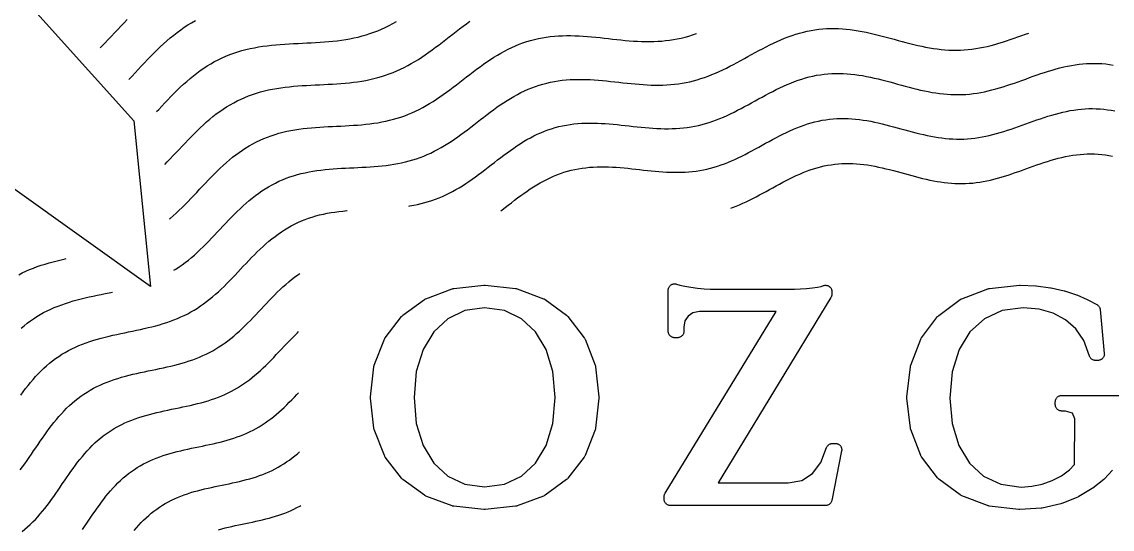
# Model space of a CAD drawing. Header units: millimetres. Extents: x -17.8 to 17.8, y -17.8 to 17.8.
# Drawn here: x -7.17 to 0.59, y 9.11 to 12.73 of the extents above; entities that cross this region are included whole.
import ezdxf

# ---------------------------------------------------------------- set-up
doc = ezdxf.new("R2010")
doc.units = ezdxf.units.MM
for name, color, linetype in [('ALTIN', 2, 'Continuous'), ('DOKU', 8, 'Continuous'), ('KESIM', 1, 'Continuous')]:
    doc.layers.add(name, color=color, linetype=linetype)

msp = doc.modelspace()

# ---------------------------------------------------------------- linework, layer by layer
at = {"layer": 'ALTIN'}
for points in [[(-7.95, 13.7698), (-6.3762, 12.0229), (-6.259, 10.8409), (-7.224, 11.5334)], [(-3.2955, 10.6367), (-3.2921, 10.634), (-3.289, 10.631), (-3.2863, 10.6277), (-3.1709, 10.477), (-3.1685, 10.4735), (-3.1664, 10.4699), (-3.1647, 10.466), (-3.0924, 10.2816), (-3.0911, 10.2779), (-3.0902, 10.2741), (-3.0896, 10.2703), (-3.0654, 10.0569), (-3.0652, 10.0518), (-3.0654, 10.0468), (-3.0896, 9.8334), (-3.0902, 9.8295), (-3.0911, 9.8257), (-3.0924, 9.822), (-3.1647, 9.6376), (-3.1664, 9.6338), (-3.1685, 9.6301), (-3.1709, 9.6267), (-3.2863, 9.4759), (-3.289, 9.4727), (-3.2921, 9.4697), (-3.2955, 9.467), (-3.4494, 9.3546), (-3.4528, 9.3523), (-3.4564, 9.3503), (-3.4602, 9.3487), (-3.6478, 9.2788), (-3.6514, 9.2777), (-3.655, 9.2768), (-3.6587, 9.2763), (-3.876, 9.253), (-3.8808, 9.2527), (-3.8857, 9.253), (-4.0999, 9.2763), (-4.1036, 9.2768), (-4.1072, 9.2777), (-4.1108, 9.2789), (-4.2976, 9.3488), (-4.3014, 9.3504), (-4.305, 9.3523), (-4.3084, 9.3546), (-4.4621, 9.467), (-4.4654, 9.4697), (-4.4685, 9.4727), (-4.4713, 9.4759), (-4.5868, 9.6267), (-4.5892, 9.6301), (-4.5913, 9.6338), (-4.593, 9.6377), (-4.6651, 9.8221), (-4.6664, 9.8258), (-4.6673, 9.8296), (-4.6679, 9.8334), (-4.6919, 10.0468), (-4.6922, 10.0518), (-4.6919, 10.0569), (-4.6679, 10.2702), (-4.6673, 10.2741), (-4.6664, 10.2779), (-4.6651, 10.2816), (-4.593, 10.466), (-4.5913, 10.4698), (-4.5892, 10.4735), (-4.5868, 10.477), (-4.4713, 10.6277), (-4.4685, 10.631), (-4.4654, 10.634), (-4.4621, 10.6367), (-4.3084, 10.7491), (-4.305, 10.7513), (-4.3014, 10.7533), (-4.2976, 10.7549), (-4.1108, 10.8248), (-4.1072, 10.826), (-4.1036, 10.8268), (-4.0999, 10.8274), (-3.8857, 10.8507), (-3.8808, 10.851), (-3.876, 10.8507), (-3.6587, 10.8274), (-3.655, 10.8268), (-3.6514, 10.826), (-3.6478, 10.8248), (-3.4602, 10.7549), (-3.4564, 10.7533), (-3.4528, 10.7513), (-3.4494, 10.7491)], [(-2.591, 9.2983), (-2.5936, 9.3018), (-2.5959, 9.3056), (-2.5977, 9.3096), (-2.5992, 9.3138), (-2.6003, 9.318), (-2.6009, 9.3224), (-2.6012, 9.3268), (-2.6012, 9.3456), (-2.601, 9.3497), (-2.6004, 9.3538), (-2.5995, 9.3578), (-2.5982, 9.3617), (-2.5965, 9.3655), (-2.5946, 9.3691), (-1.8036, 10.6635), (-2.3506, 10.6635), (-2.3979, 10.6539), (-2.4313, 10.6315), (-2.453, 10.5985), (-2.4613, 10.5512), (-2.4613, 10.5221), (-2.4615, 10.5177), (-2.4622, 10.5133), (-2.4633, 10.509), (-2.4647, 10.5049), (-2.4666, 10.5009), (-2.4689, 10.4971), (-2.4715, 10.4936), (-2.4745, 10.4903), (-2.4778, 10.4873), (-2.4813, 10.4847), (-2.4851, 10.4824), (-2.4891, 10.4805), (-2.4933, 10.479), (-2.4975, 10.478), (-2.5019, 10.4773), (-2.5063, 10.4771), (-2.527, 10.4771), (-2.5314, 10.4773), (-2.5358, 10.478), (-2.5401, 10.479), (-2.5443, 10.4805), (-2.5482, 10.4824), (-2.552, 10.4847), (-2.5556, 10.4873), (-2.5589, 10.4903), (-2.5618, 10.4936), (-2.5645, 10.4971), (-2.5667, 10.5009), (-2.5686, 10.5049), (-2.5701, 10.509), (-2.5712, 10.5133), (-2.5718, 10.5177), (-2.572, 10.5221), (-2.572, 10.8163), (-2.5718, 10.8208), (-2.5712, 10.8252), (-2.5701, 10.8295), (-2.5685, 10.8337), (-2.5666, 10.8377), (-2.5643, 10.8415), (-2.5616, 10.8451), (-2.5586, 10.8484), (-2.5553, 10.8513), (-2.5517, 10.8539), (-2.5479, 10.8562), (-2.5438, 10.8581), (-2.5396, 10.8595), (-2.5353, 10.8606), (-2.5308, 10.8611), (-2.5264, 10.8613), (-2.5219, 10.861), (-2.5175, 10.8603), (-2.5132, 10.8591), (-2.489, 10.8513), (-2.4551, 10.8436), (-2.4123, 10.8363), (-2.3646, 10.8296), (-2.3172, 10.8252), (-2.2738, 10.8238), (-1.6722, 10.8238), (-1.631, 10.8248), (-1.5875, 10.8278), (-1.5452, 10.8323), (-1.5085, 10.8377), (-1.4825, 10.843), (-1.467, 10.8484), (-1.4627, 10.8497), (-1.4582, 10.8505), (-1.4537, 10.8509), (-1.4492, 10.8509), (-1.4447, 10.8503), (-1.4403, 10.8494), (-1.436, 10.848), (-1.4319, 10.8461), (-1.428, 10.8439), (-1.4243, 10.8413), (-1.4209, 10.8383), (-1.4178, 10.835), (-1.4151, 10.8314), (-1.4127, 10.8276), (-1.4107, 10.8235), (-1.4092, 10.8193), (-1.4081, 10.8149), (-1.4074, 10.8105), (-1.4072, 10.806), (-1.4072, 10.7872), (-1.4073, 10.7831), (-1.4079, 10.779), (-1.4088, 10.7751), (-1.4101, 10.7712), (-1.4117, 10.7674), (-1.4137, 10.7638), (-2.2159, 9.4424), (-1.7193, 9.4424), (-1.6207, 9.46), (-1.5447, 9.5102), (-1.4853, 9.5893), (-1.4443, 9.6952), (-1.4424, 9.6993), (-1.4402, 9.7033), (-1.4376, 9.7069), (-1.4346, 9.7103), (-1.4313, 9.7134), (-1.4277, 9.7161), (-1.4239, 9.7184), (-1.4199, 9.7204), (-1.4156, 9.722), (-1.4113, 9.7231), (-1.4068, 9.7237), (-1.4023, 9.724), (-1.3816, 9.724), (-1.3772, 9.7237), (-1.3728, 9.7231), (-1.3685, 9.722), (-1.3644, 9.7205), (-1.3604, 9.7186), (-1.3566, 9.7164), (-1.353, 9.7137), (-1.3498, 9.7108), (-1.3468, 9.7075), (-1.3442, 9.7039), (-1.3419, 9.7001), (-1.34, 9.6961), (-1.3385, 9.692), (-1.3375, 9.6877), (-1.3368, 9.6833), (-1.3366, 9.6789), (-1.3368, 9.6745), (-1.3375, 9.6701), (-1.408, 9.318), (-1.4091, 9.3137), (-1.4106, 9.3096), (-1.4125, 9.3056), (-1.4148, 9.3018), (-1.4174, 9.2982), (-1.4204, 9.295), (-1.4236, 9.292), (-1.4272, 9.2894), (-1.431, 9.2871), (-1.435, 9.2852), (-1.4391, 9.2838), (-1.4434, 9.2827), (-1.4478, 9.282), (-1.4522, 9.2818), (-2.5562, 9.2818), (-2.5606, 9.282), (-2.5649, 9.2827), (-2.5692, 9.2838), (-2.5734, 9.2852), (-2.5774, 9.2871), (-2.5812, 9.2894), (-2.5847, 9.292), (-2.588, 9.295)], [(-3.5173, 10.5198), (-3.6165, 10.6127), (-3.7374, 10.6705), (-3.8807, 10.69), (-4.0211, 10.6705), (-4.1419, 10.6127), (-4.2418, 10.5197), (-4.3178, 10.3936), (-4.366, 10.2368), (-4.3823, 10.0518), (-4.366, 9.8668), (-4.3178, 9.7098), (-4.2418, 9.5838), (-4.1419, 9.4907), (-4.0211, 9.4331), (-3.8807, 9.4137), (-3.7373, 9.4331), (-3.6165, 9.4907), (-3.5173, 9.5837), (-3.4416, 9.7097), (-3.3934, 9.8668), (-3.377, 10.0518), (-3.3934, 10.2368), (-3.4416, 10.3936)]]:
    msp.add_lwpolyline(points, close=True, dxfattribs=at)
msp.add_lwpolyline([(0.5913, 9.5344), (0.5336, 9.4723), (0.5288, 9.4678), (0.4515, 9.4057), (0.4463, 9.402), (0.3504, 9.3453), (0.3474, 9.3437), (0.3442, 9.3423), (0.2301, 9.2964), (0.2267, 9.2952), (0.2233, 9.2943), (0.0904, 9.2639), (0.087, 9.2633), (0.0834, 9.2629), (-0.0685, 9.2528), (-0.0727, 9.2527), (-0.0768, 9.253), (-0.2873, 9.278), (-0.291, 9.2786), (-0.2946, 9.2795), (-0.2981, 9.2807), (-0.4822, 9.3511), (-0.4859, 9.3528), (-0.4894, 9.3547), (-0.4928, 9.357), (-0.6448, 9.469), (-0.6481, 9.4717), (-0.6511, 9.4747), (-0.6539, 9.4779), (-0.7682, 9.6277), (-0.7706, 9.6312), (-0.7727, 9.6349), (-0.7744, 9.6387), (-0.8458, 9.8224), (-0.847, 9.8261), (-0.8479, 9.8299), (-0.8485, 9.8337), (-0.8723, 10.0468), (-0.8726, 10.0518), (-0.8723, 10.0568), (-0.8485, 10.2702), (-0.8479, 10.274), (-0.847, 10.2778), (-0.8458, 10.2814), (-0.7744, 10.4658), (-0.7727, 10.4697), (-0.7707, 10.4733), (-0.7683, 10.4768), (-0.654, 10.6275), (-0.6512, 10.6308), (-0.6482, 10.6338), (-0.6449, 10.6365), (-0.4928, 10.7489), (-0.4894, 10.7512), (-0.4858, 10.7532), (-0.482, 10.7548), (-0.2968, 10.8247), (-0.2932, 10.8259), (-0.2896, 10.8268), (-0.2858, 10.8274), (-0.0722, 10.8507), (-0.0689, 10.8509), (-0.0655, 10.8509), (0.0442, 10.8465), (0.0483, 10.8461), (0.1496, 10.8328), (0.1535, 10.8321), (0.2462, 10.8114), (0.2503, 10.8103), (0.3336, 10.7834), (0.3375, 10.7819), (0.4117, 10.75), (0.4156, 10.7482), (0.4803, 10.7127), (0.484, 10.7104), (0.4875, 10.7078), (0.4907, 10.7048), (0.4937, 10.7015), (0.4962, 10.698), (0.4985, 10.6942), (0.5003, 10.6902), (0.5018, 10.686), (0.5028, 10.6818), (0.5034, 10.6774), (0.5326, 10.3648), (0.5328, 10.3604), (0.5325, 10.356), (0.5319, 10.3516), (0.5308, 10.3474), (0.5293, 10.3432), (0.5274, 10.3392), (0.5251, 10.3355), (0.5225, 10.332), (0.5195, 10.3287), (0.5162, 10.3257), (0.5127, 10.3231), (0.5089, 10.3209), (0.5049, 10.319), (0.5008, 10.3175), (0.4965, 10.3165), (0.4922, 10.3158), (0.4878, 10.3156), (0.469, 10.3156), (0.4644, 10.3158), (0.4599, 10.3165), (0.4555, 10.3177), (0.4512, 10.3193), (0.4471, 10.3213), (0.4432, 10.3237), (0.4396, 10.3265), (0.4363, 10.3296), (0.4334, 10.3331), (0.4308, 10.3369), (0.4285, 10.3409), (0.4268, 10.3451), (0.3857, 10.4566), (0.3293, 10.5409), (0.257, 10.6053), (0.1695, 10.652), (0.0678, 10.6806), (-0.0455, 10.6901), (-0.1947, 10.6704), (-0.3209, 10.6123), (-0.424, 10.5191), (-0.5015, 10.3924), (-0.5503, 10.2345), (-0.5669, 10.0476), (-0.5506, 9.8658), (-0.5024, 9.7098), (-0.4265, 9.5841), (-0.3267, 9.4918), (-0.2047, 9.4343), (-0.0595, 9.4135), (0.0162, 9.4186), (0.091, 9.4343), (0.1623, 9.4599), (0.2277, 9.4937), (0.2842, 9.5351), (0.3205, 9.5744), (0.3226, 9.8987), (0.3071, 9.9399), (0.2554, 9.955), (0.2288, 9.955), (0.2244, 9.9553), (0.22, 9.9559), (0.2158, 9.957), (0.2116, 9.9585), (0.2076, 9.9604), (0.2038, 9.9626), (0.2003, 9.9653), (0.197, 9.9682), (0.194, 9.9715), (0.1914, 9.975), (0.1891, 9.9788), (0.1873, 9.9828), (0.1858, 9.987), (0.1847, 9.9913), (0.184, 9.9956), (0.1838, 10), (0.1838, 10.0208), (0.184, 10.0252), (0.1847, 10.0295), (0.1858, 10.0338), (0.1873, 10.038), (0.1891, 10.042), (0.1914, 10.0458), (0.194, 10.0493), (0.197, 10.0526), (0.2003, 10.0555), (0.2038, 10.0582), (0.2076, 10.0604), (0.2116, 10.0623), (0.2158, 10.0638), (0.22, 10.0649), (0.2244, 10.0655), (0.2288, 10.0658), (0.693, 10.0658)], dxfattribs=at)
at = {"layer": 'DOKU'}
for points in [[(-6.6162, 12.5433), (-6.6051, 12.5543), (-6.5823, 12.5775), (-6.5597, 12.601), (-6.5371, 12.6248), (-6.5145, 12.6487), (-6.492, 12.6728), (-6.4694, 12.6968), (-6.4467, 12.7209), (-6.4239, 12.7448)], [(-6.4128, 12.3176), (-6.4124, 12.318), (-6.3903, 12.3412), (-6.3682, 12.3647), (-6.3462, 12.3882), (-6.3241, 12.4117), (-6.3019, 12.4352), (-6.2797, 12.4586), (-6.2573, 12.4819), (-6.2347, 12.5048), (-6.2119, 12.5274), (-6.1888, 12.5497), (-6.1655, 12.5714), (-6.1418, 12.5926), (-6.1179, 12.6133), (-6.0935, 12.6332), (-6.0688, 12.6525), (-6.0438, 12.671), (-6.0183, 12.6887), (-5.9924, 12.7056), (-5.966, 12.7216), (-5.9393, 12.7368)], [(-6.2149, 12.0881), (-6.2004, 12.1036), (-6.1788, 12.1266), (-6.1572, 12.1496), (-6.1354, 12.1724), (-6.1135, 12.1951), (-6.0914, 12.2175), (-6.0692, 12.2397), (-6.0466, 12.2614), (-6.0238, 12.2826), (-6.0007, 12.3034), (-5.9773, 12.3235), (-5.9536, 12.343), (-5.9294, 12.3618), (-5.9049, 12.3799), (-5.88, 12.3972), (-5.8547, 12.4137), (-5.829, 12.4294), (-5.8028, 12.4442), (-5.7762, 12.4581), (-5.7492, 12.4711), (-5.7218, 12.4832), (-5.694, 12.4943), (-5.6658, 12.5046), (-5.6372, 12.514), (-5.6082, 12.5226), (-5.5788, 12.5303), (-5.5492, 12.5372), (-5.5192, 12.5433), (-5.4889, 12.5487), (-5.4584, 12.5534), (-5.4276, 12.5575), (-5.3966, 12.561), (-5.3655, 12.564), (-5.3342, 12.5666), (-5.3028, 12.5689), (-5.2714, 12.5708), (-5.2398, 12.5725), (-5.2083, 12.574), (-5.1768, 12.5755), (-5.1454, 12.5769), (-5.114, 12.5785), (-5.0827, 12.5801), (-5.0516, 12.582), (-5.0206, 12.5842), (-4.9898, 12.5868), (-4.9592, 12.5897), (-4.9289, 12.5932), (-4.8988, 12.5972), (-4.8689, 12.6018), (-4.8394, 12.607), (-4.8101, 12.6129), (-4.7811, 12.6196), (-4.7524, 12.6269), (-4.7241, 12.6351), (-4.696, 12.6441), (-4.6683, 12.6539), (-4.6408, 12.6645), (-4.6136, 12.6759), (-4.5868, 12.6881), (-4.5602, 12.7011), (-4.5338, 12.7148), (-4.5077, 12.7294)], [(-6.1573, 11.7115), (-6.1389, 11.7302), (-6.1177, 11.7521), (-6.0967, 11.7742), (-6.0756, 11.7966), (-6.0546, 11.819), (-6.0335, 11.8415), (-6.0124, 11.8639), (-5.9912, 11.8862), (-5.9698, 11.9084), (-5.9482, 11.9303), (-5.9265, 11.9519), (-5.9045, 11.9731), (-5.8822, 11.9938), (-5.8597, 12.0141), (-5.8368, 12.0338), (-5.8136, 12.0528), (-5.79, 12.0712), (-5.7661, 12.0889), (-5.7418, 12.1058), (-5.717, 12.1219), (-5.6919, 12.1372), (-5.6664, 12.1516), (-5.6404, 12.1652), (-5.6141, 12.1778), (-5.5873, 12.1897), (-5.5601, 12.2006), (-5.5326, 12.2106), (-5.5046, 12.2198), (-5.4763, 12.2281), (-5.4477, 12.2356), (-5.4187, 12.2424), (-5.3894, 12.2484), (-5.3598, 12.2536), (-5.33, 12.2582), (-5.3, 12.2622), (-5.2698, 12.2657), (-5.2393, 12.2686), (-5.2088, 12.2712), (-5.1781, 12.2733), (-5.1474, 12.2752), (-5.1166, 12.2769), (-5.0859, 12.2784), (-5.0551, 12.2798), (-5.0244, 12.2812), (-4.9937, 12.2827), (-4.9632, 12.2843), (-4.9328, 12.2862), (-4.9025, 12.2883), (-4.8725, 12.2908), (-4.8426, 12.2937), (-4.813, 12.2971), (-4.7836, 12.301), (-4.7545, 12.3055), (-4.7256, 12.3106), (-4.697, 12.3164), (-4.6687, 12.3228), (-4.6407, 12.3301), (-4.613, 12.338), (-4.5856, 12.3468), (-4.5585, 12.3563), (-4.5317, 12.3667), (-4.5052, 12.3778), (-4.4789, 12.3897), (-4.4529, 12.4024), (-4.4272, 12.4159), (-4.4017, 12.4301), (-4.3764, 12.4449), (-4.3514, 12.4604), (-4.3265, 12.4766), (-4.3018, 12.4932), (-4.2772, 12.5104), (-4.2527, 12.5281), (-4.2283, 12.5461), (-4.204, 12.5644), (-4.1797, 12.583), (-4.1554, 12.6018), (-4.1312, 12.6206), (-4.1068, 12.6395), (-4.0825, 12.6584), (-4.058, 12.6771), (-4.0334, 12.6957), (-4.0087, 12.7139), (-3.9838, 12.7318)], [(-6.0916, 10.9578), (-6.0785, 10.9659), (-6.0556, 10.981), (-6.033, 10.9968), (-6.0109, 11.0133), (-5.989, 11.0304), (-5.9675, 11.0481), (-5.9462, 11.0664), (-5.9252, 11.0853), (-5.9045, 11.1047), (-5.8839, 11.1245), (-5.8635, 11.1447), (-5.8433, 11.1653), (-5.8231, 11.1861), (-5.8031, 11.2072), (-5.7831, 11.2285), (-5.763, 11.2498), (-5.743, 11.2712), (-5.7229, 11.2926), (-5.7026, 11.3138), (-5.6823, 11.3349), (-5.6618, 11.3558), (-5.6411, 11.3763), (-5.6201, 11.3965), (-5.5989, 11.4162), (-5.5775, 11.4355), (-5.5557, 11.4542), (-5.5336, 11.4724), (-5.5112, 11.4899), (-5.4884, 11.5067), (-5.4653, 11.5228), (-5.4417, 11.5381), (-5.4178, 11.5527), (-5.3935, 11.5664), (-5.3688, 11.5793), (-5.3437, 11.5914), (-5.3182, 11.6026), (-5.2924, 11.613), (-5.2661, 11.6226), (-5.2395, 11.6313), (-5.2126, 11.6393), (-5.1853, 11.6464), (-5.1577, 11.6528), (-5.1299, 11.6585), (-5.1017, 11.6635), (-5.0734, 11.6679), (-5.0448, 11.6717), (-5.016, 11.675), (-4.987, 11.6778), (-4.958, 11.6802), (-4.9288, 11.6823), (-4.8995, 11.6841), (-4.8702, 11.6856), (-4.8409, 11.6871), (-4.8117, 11.6884), (-4.7824, 11.6898), (-4.7533, 11.6912), (-4.7242, 11.6928), (-4.6952, 11.6945), (-4.6665, 11.6966), (-4.6378, 11.6989), (-4.6094, 11.7017), (-4.5812, 11.7049), (-4.5532, 11.7086), (-4.5255, 11.7129), (-4.498, 11.7177), (-4.4708, 11.7232), (-4.4439, 11.7294), (-4.4172, 11.7363), (-4.3909, 11.7439), (-4.3648, 11.7522), (-4.339, 11.7613), (-4.3135, 11.7712), (-4.2882, 11.7818), (-4.2632, 11.7931), (-4.2385, 11.8052), (-4.214, 11.818), (-4.1897, 11.8315), (-4.1657, 11.8456), (-4.1418, 11.8604), (-4.1181, 11.8757), (-4.0946, 11.8916), (-4.0712, 11.908), (-4.0479, 11.9248), (-4.0247, 11.9419), (-4.0015, 11.9594), (-3.9784, 11.9771), (-3.9553, 11.9949), (-3.9322, 12.0129), (-3.9091, 12.0309), (-3.8859, 12.0488), (-3.8626, 12.0666), (-3.8392, 12.0843), (-3.8156, 12.1017), (-3.792, 12.1187), (-3.7681, 12.1354), (-3.7441, 12.1516), (-3.7199, 12.1672), (-3.6955, 12.1823), (-3.6708, 12.1968), (-3.6459, 12.2106), (-3.6208, 12.2236), (-3.5954, 12.2359), (-3.5698, 12.2473), (-3.5439, 12.258), (-3.5177, 12.2677), (-3.4913, 12.2766), (-3.4646, 12.2846), (-3.4377, 12.2917), (-3.4105, 12.298), (-3.3831, 12.3033), (-3.3555, 12.3078), (-3.3276, 12.3114), (-3.2996, 12.3142), (-3.2713, 12.3162), (-3.2429, 12.3175), (-3.2143, 12.318), (-3.1856, 12.3179), (-3.1568, 12.3172), (-3.1279, 12.3159), (-3.0988, 12.3142), (-3.0697, 12.312), (-3.0406, 12.3095), (-3.0114, 12.3067), (-2.9822, 12.3037), (-2.9531, 12.3005), (-2.9239, 12.2972), (-2.8949, 12.294), (-2.8658, 12.2908), (-2.8369, 12.2878), (-2.808, 12.2851), (-2.7793, 12.2826), (-2.7506, 12.2804), (-2.7221, 12.2787), (-2.6938, 12.2775), (-2.6655, 12.2767), (-2.6375, 12.2766), (-2.6096, 12.2771), (-2.5818, 12.2783), (-2.5543, 12.2802), (-2.5269, 12.2828), (-2.4997, 12.2862), (-2.4726, 12.2903), (-2.4457, 12.2953), (-2.4189, 12.301), (-2.3923, 12.3075), (-2.3659, 12.3148), (-2.3396, 12.3229), (-2.3134, 12.3317), (-2.2873, 12.3412), (-2.2613, 12.3514), (-2.2355, 12.3623), (-2.2097, 12.3737), (-2.1839, 12.3857), (-2.1583, 12.3982), (-2.1326, 12.4112), (-2.107, 12.4245), (-2.0814, 12.4381), (-2.0558, 12.452), (-2.0302, 12.466), (-2.0046, 12.4801), (-1.9789, 12.4943), (-1.9532, 12.5083), (-1.9274, 12.5223), (-1.9015, 12.5361), (-1.8755, 12.5496), (-1.8495, 12.5627), (-1.8233, 12.5754), (-1.7971, 12.5877), (-1.7707, 12.5994), (-1.7442, 12.6104), (-1.7176, 12.6209), (-1.6909, 12.6306), (-1.664, 12.6395), (-1.637, 12.6477), (-1.6099, 12.655), (-1.5827, 12.6614), (-1.5553, 12.667), (-1.5278, 12.6716), (-1.5002, 12.6754), (-1.4725, 12.6782), (-1.4447, 12.6801), (-1.4168, 12.6811), (-1.3888, 12.6812), (-1.3607, 12.6804), (-1.3326, 12.6788), (-1.3044, 12.6763), (-1.2761, 12.6731), (-1.2478, 12.6692), (-1.2195, 12.6646), (-1.1911, 12.6594), (-1.1627, 12.6536), (-1.1343, 12.6474), (-1.1059, 12.6407), (-1.0775, 12.6336), (-1.0492, 12.6263), (-1.0208, 12.6187), (-0.9925, 12.611), (-0.9642, 12.6032), (-0.936, 12.5955), (-0.9078, 12.5878), (-0.8797, 12.5803), (-0.8516, 12.5731), (-0.8236, 12.5661), (-0.7957, 12.5595), (-0.7678, 12.5534), (-0.74, 12.5477), (-0.7122, 12.5426), (-0.6845, 12.5381), (-0.6569, 12.5342), (-0.6293, 12.531), (-0.6018, 12.5286), (-0.5743, 12.5269), (-0.5469, 12.5259), (-0.5195, 12.5258), (-0.4922, 12.5265), (-0.4649, 12.528), (-0.4376, 12.5302), (-0.4103, 12.5333), (-0.383, 12.5372), (-0.3558, 12.5418), (-0.3286, 12.5471), (-0.3013, 12.5531), (-0.2741, 12.5598), (-0.2468, 12.5671), (-0.2195, 12.5749), (-0.1922, 12.5832), (-0.1648, 12.592), (-0.1375, 12.6011), (-0.1101, 12.6106), (-0.0826, 12.6203), (-0.0551, 12.6301), (-0.0276, 12.64), (-0.0055, 12.648)], [(-6.1226, 11.3242), (-6.1184, 11.3276), (-6.0966, 11.3464), (-6.0751, 11.3657), (-6.0538, 11.3856), (-6.0327, 11.4059), (-6.0118, 11.4266), (-5.9911, 11.4477), (-5.9704, 11.4691), (-5.9499, 11.4907), (-5.9293, 11.5125), (-5.9088, 11.5344), (-5.8883, 11.5564), (-5.8676, 11.5782), (-5.8469, 11.6), (-5.826, 11.6217), (-5.805, 11.643), (-5.7838, 11.6641), (-5.7623, 11.6848), (-5.7406, 11.705), (-5.7186, 11.7248), (-5.6962, 11.744), (-5.6736, 11.7626), (-5.6506, 11.7805), (-5.6272, 11.7978), (-5.6035, 11.8143), (-5.5794, 11.83), (-5.5549, 11.8449), (-5.5299, 11.859), (-5.5046, 11.8722), (-5.4789, 11.8846), (-5.4528, 11.8961), (-5.4262, 11.9068), (-5.3993, 11.9166), (-5.3721, 11.9256), (-5.3445, 11.9337), (-5.3165, 11.941), (-5.2882, 11.9476), (-5.2596, 11.9534), (-5.2308, 11.9586), (-5.2017, 11.9631), (-5.1724, 11.967), (-5.1429, 11.9703), (-5.1132, 11.9732), (-5.0834, 11.9757), (-5.0535, 11.9778), (-5.0235, 11.9796), (-4.9934, 11.9813), (-4.9634, 11.9827), (-4.9334, 11.9841), (-4.9034, 11.9855), (-4.8735, 11.987), (-4.8437, 11.9886), (-4.814, 11.9904), (-4.7845, 11.9924), (-4.7552, 11.9949), (-4.726, 11.9977), (-4.6971, 12.001), (-4.6684, 12.0048), (-4.64, 12.0092), (-4.6118, 12.0142), (-4.5839, 12.0198), (-4.5563, 12.0261), (-4.529, 12.0332), (-4.5019, 12.041), (-4.4752, 12.0495), (-4.4487, 12.0588), (-4.4226, 12.0689), (-4.3967, 12.0798), (-4.3711, 12.0914), (-4.3457, 12.1038), (-4.3206, 12.1169), (-4.2957, 12.1308), (-4.2711, 12.1453), (-4.2466, 12.1604), (-4.2223, 12.1761), (-4.1982, 12.1924), (-4.1742, 12.2092), (-4.1503, 12.2264), (-4.1265, 12.244), (-4.1028, 12.2619), (-4.0791, 12.28), (-4.0554, 12.2983), (-4.0317, 12.3168), (-4.008, 12.3352), (-3.9842, 12.3536), (-3.9603, 12.3719), (-3.9363, 12.39), (-3.9122, 12.4078), (-3.8879, 12.4253), (-3.8635, 12.4423), (-3.8388, 12.459), (-3.814, 12.475), (-3.789, 12.4905), (-3.7637, 12.5053), (-3.7382, 12.5194), (-3.7124, 12.5328), (-3.6864, 12.5454), (-3.6601, 12.5572), (-3.6335, 12.5681), (-3.6067, 12.5781), (-3.5796, 12.5872), (-3.5523, 12.5954), (-3.5247, 12.6027), (-3.4968, 12.6091), (-3.4687, 12.6145), (-3.4404, 12.6191), (-3.4118, 12.6228), (-3.383, 12.6257), (-3.3541, 12.6278), (-3.325, 12.6291), (-3.2957, 12.6296), (-3.2662, 12.6295), (-3.2366, 12.6288), (-3.207, 12.6275), (-3.1772, 12.6257), (-3.1474, 12.6235), (-3.1175, 12.6209), (-3.0876, 12.618), (-3.0577, 12.6149), (-3.0278, 12.6116), (-2.9979, 12.6083), (-2.9681, 12.605), (-2.9383, 12.6018), (-2.9086, 12.5987), (-2.879, 12.5958), (-2.8496, 12.5933), (-2.8202, 12.5911), (-2.791, 12.5893), (-2.7619, 12.588), (-2.733, 12.5873), (-2.7042, 12.5872), (-2.6756, 12.5877), (-2.6472, 12.5889), (-2.6189, 12.5908), (-2.5908, 12.5935), (-2.5629, 12.597), (-2.5351, 12.6012), (-2.5075, 12.6063), (-2.4801, 12.6122), (-2.4529, 12.6189), (-2.4257, 12.6263), (-2.3988, 12.6346), (-2.3719, 12.6436), (-2.37, 12.6444)], [(0, 12.33), (0.0269, 12.3396), (0.0539, 12.3492), (0.0809, 12.3585), (0.1079, 12.3675), (0.135, 12.3762), (0.1621, 12.3844), (0.1893, 12.3922), (0.2164, 12.3994), (0.2436, 12.4061), (0.2708, 12.4121), (0.2981, 12.4173), (0.3253, 12.4218), (0.3525, 12.4256), (0.3797, 12.4285), (0.4069, 12.4305), (0.4341, 12.4317), (0.4613, 12.432), (0.4884, 12.4314), (0.5155, 12.4299), (0.5426, 12.4274), (0.5696, 12.4241), (0.5966, 12.42)], [(-4.4204, 11.4151), (-4.411, 11.4166), (-4.3842, 11.4213), (-4.3577, 11.4267), (-4.3315, 11.4327), (-4.3055, 11.4394), (-4.2798, 11.4468), (-4.2544, 11.4549), (-4.2292, 11.4638), (-4.2043, 11.4734), (-4.1797, 11.4837), (-4.1554, 11.4948), (-4.1313, 11.5066), (-4.1074, 11.519), (-4.0838, 11.5322), (-4.0603, 11.546), (-4.0371, 11.5604), (-4.014, 11.5753), (-3.991, 11.5908), (-3.9682, 11.6067), (-3.9455, 11.6231), (-3.9229, 11.6398), (-3.9003, 11.6568), (-3.8778, 11.6741), (-3.8553, 11.6915), (-3.8327, 11.709), (-3.8102, 11.7265), (-3.7876, 11.744), (-3.7649, 11.7614), (-3.742, 11.7786), (-3.7191, 11.7955), (-3.696, 11.8121), (-3.6728, 11.8284), (-3.6494, 11.8442), (-3.6258, 11.8595), (-3.602, 11.8742), (-3.578, 11.8883), (-3.5537, 11.9017), (-3.5292, 11.9144), (-3.5045, 11.9264), (-3.4795, 11.9375), (-3.4542, 11.9479), (-3.4287, 11.9574), (-3.403, 11.9661), (-3.377, 11.9739), (-3.3507, 11.9808), (-3.3243, 11.9869), (-3.2975, 11.9921), (-3.2706, 11.9964), (-3.2435, 12), (-3.2161, 12.0027), (-3.1886, 12.0047), (-3.1609, 12.0059), (-3.133, 12.0064), (-3.105, 12.0063), (-3.0769, 12.0056), (-3.0487, 12.0044), (-3.0204, 12.0027), (-2.9921, 12.0006), (-2.9637, 11.9981), (-2.9352, 11.9954), (-2.9068, 11.9924), (-2.8784, 11.9893), (-2.85, 11.9862), (-2.8216, 11.983), (-2.7933, 11.9799), (-2.7651, 11.977), (-2.737, 11.9743), (-2.709, 11.9719), (-2.681, 11.9698), (-2.6533, 11.9681), (-2.6256, 11.9669), (-2.5981, 11.9662), (-2.5708, 11.9661), (-2.5436, 11.9666), (-2.5165, 11.9677), (-2.4897, 11.9695), (-2.463, 11.9721), (-2.4364, 11.9754), (-2.41, 11.9794), (-2.3838, 11.9842), (-2.3577, 11.9898), (-2.3318, 11.9962), (-2.306, 12.0033), (-2.2804, 12.0112), (-2.2549, 12.0198), (-2.2295, 12.029), (-2.2041, 12.039), (-2.1789, 12.0496), (-2.1538, 12.0607), (-2.1287, 12.0724), (-2.1037, 12.0846), (-2.0787, 12.0972), (-2.0537, 12.1102), (-2.0288, 12.1235), (-2.0038, 12.137), (-1.9789, 12.1506), (-1.9539, 12.1644), (-1.9288, 12.1782), (-1.9038, 12.1919), (-1.8786, 12.2055), (-1.8534, 12.219), (-1.8281, 12.2321), (-1.8027, 12.2449), (-1.7772, 12.2573), (-1.7516, 12.2692), (-1.7259, 12.2806), (-1.7001, 12.2914), (-1.6742, 12.3016), (-1.6481, 12.3111), (-1.6219, 12.3198), (-1.5956, 12.3277), (-1.5692, 12.3349), (-1.5426, 12.3411), (-1.516, 12.3466), (-1.4892, 12.3511), (-1.4623, 12.3547), (-1.4353, 12.3575), (-1.4082, 12.3593), (-1.381, 12.3603), (-1.3537, 12.3604), (-1.3263, 12.3596), (-1.2989, 12.358), (-1.2714, 12.3557), (-1.2438, 12.3525), (-1.2162, 12.3487), (-1.1886, 12.3442), (-1.161, 12.3392), (-1.1333, 12.3335), (-1.1056, 12.3274), (-1.0779, 12.3209), (-1.0503, 12.314), (-1.0226, 12.3069), (-0.995, 12.2995), (-0.9674, 12.292), (-0.9398, 12.2844), (-0.9123, 12.2769), (-0.8849, 12.2694), (-0.8574, 12.2621), (-0.8301, 12.255), (-0.8028, 12.2482), (-0.7756, 12.2418), (-0.7484, 12.2358), (-0.7213, 12.2303), (-0.6942, 12.2253), (-0.6672, 12.2209), (-0.6403, 12.2171), (-0.6134, 12.214), (-0.5866, 12.2116), (-0.5598, 12.21), (-0.5331, 12.2091), (-0.5064, 12.209), (-0.4797, 12.2096), (-0.4531, 12.211), (-0.4265, 12.2133), (-0.3999, 12.2163), (-0.3734, 12.22), (-0.3468, 12.2245), (-0.3202, 12.2297), (-0.2937, 12.2356), (-0.2671, 12.2421), (-0.2405, 12.2492), (-0.2139, 12.2568), (-0.1873, 12.2649), (-0.1607, 12.2735), (-0.134, 12.2824), (-0.1073, 12.2916), (-0.0805, 12.301), (-0.0537, 12.3106), (-0.0269, 12.3203), (0, 12.33)], [(-3.7651, 11.3804), (-3.7552, 11.3881), (-3.7333, 11.4051), (-3.7113, 11.4222), (-3.6893, 11.4392), (-3.6671, 11.4561), (-3.6449, 11.4729), (-3.6226, 11.4894), (-3.6001, 11.5056), (-3.5775, 11.5214), (-3.5547, 11.5368), (-3.5317, 11.5517), (-3.5085, 11.566), (-3.4851, 11.5797), (-3.4615, 11.5928), (-3.4376, 11.6052), (-3.4135, 11.6168), (-3.3892, 11.6277), (-3.3646, 11.6378), (-3.3397, 11.6471), (-3.3147, 11.6555), (-3.2893, 11.6631), (-3.2638, 11.6699), (-3.238, 11.6758), (-3.212, 11.6808), (-3.1857, 11.6851), (-3.1593, 11.6885), (-3.1326, 11.6912), (-3.1058, 11.6931), (-3.0789, 11.6943), (-3.0517, 11.6948), (-3.0245, 11.6947), (-2.9971, 11.694), (-2.9696, 11.6928), (-2.942, 11.6912), (-2.9144, 11.6891), (-2.8868, 11.6867), (-2.8591, 11.684), (-2.8314, 11.6812), (-2.8037, 11.6782), (-2.776, 11.6751), (-2.7484, 11.672), (-2.7208, 11.669), (-2.6933, 11.6662), (-2.6659, 11.6635), (-2.6386, 11.6611), (-2.6115, 11.6591), (-2.5844, 11.6575), (-2.5575, 11.6563), (-2.5307, 11.6556), (-2.504, 11.6555), (-2.4776, 11.656), (-2.4512, 11.6571), (-2.4251, 11.6589), (-2.399, 11.6614), (-2.3732, 11.6646), (-2.3475, 11.6685), (-2.3219, 11.6732), (-2.2966, 11.6787), (-2.2713, 11.6849), (-2.2462, 11.6918), (-2.2212, 11.6994), (-2.1963, 11.7078), (-2.1716, 11.7169), (-2.1469, 11.7265), (-2.1224, 11.7368), (-2.0979, 11.7477), (-2.0734, 11.7591), (-2.0491, 11.771), (-2.0247, 11.7833), (-2.0004, 11.7959), (-1.9761, 11.8088), (-1.9518, 11.822), (-1.9275, 11.8353), (-1.9032, 11.8487), (-1.8788, 11.8621), (-1.8543, 11.8755), (-1.8299, 11.8888), (-1.8053, 11.9018), (-1.7807, 11.9146), (-1.7559, 11.9271), (-1.7311, 11.9392), (-1.7062, 11.9508), (-1.6811, 11.9619), (-1.656, 11.9724), (-1.6307, 11.9823), (-1.6053, 11.9916), (-1.5798, 12.0001), (-1.5542, 12.0078), (-1.5285, 12.0147), (-1.5026, 12.0209), (-1.4766, 12.0261), (-1.4505, 12.0305), (-1.4243, 12.0341), (-1.398, 12.0368), (-1.3716, 12.0386), (-1.3451, 12.0395), (-1.3185, 12.0396), (-1.2919, 12.0388), (-1.2652, 12.0373), (-1.2384, 12.035), (-1.2116, 12.032), (-1.1847, 12.0282), (-1.1578, 12.0239), (-1.1308, 12.0189), (-1.1039, 12.0134), (-1.0769, 12.0075), (-1.05, 12.0011), (-1.023, 11.9944), (-0.9961, 11.9875), (-0.9692, 11.9803), (-0.9423, 11.973), (-0.9155, 11.9656), (-0.8887, 11.9583), (-0.8619, 11.951), (-0.8352, 11.9439), (-0.8085, 11.937), (-0.782, 11.9304), (-0.7554, 11.9241), (-0.729, 11.9182), (-0.7025, 11.9129), (-0.6762, 11.908), (-0.6499, 11.9037), (-0.6237, 11.9001), (-0.5975, 11.897), (-0.5713, 11.8947), (-0.5453, 11.8931), (-0.5192, 11.8922), (-0.4932, 11.8921), (-0.4673, 11.8927), (-0.4413, 11.8941), (-0.4154, 11.8963), (-0.3895, 11.8992), (-0.3637, 11.9029), (-0.3378, 11.9072), (-0.3119, 11.9123), (-0.2861, 11.918), (-0.2602, 11.9244), (-0.2343, 11.9313), (-0.2084, 11.9387), (-0.1825, 11.9466), (-0.1565, 11.9549), (-0.1305, 11.9636), (-0.1045, 11.9726), (-0.0784, 11.9818), (-0.0523, 11.9911), (-0.0262, 12.0006), (0, 12.01)], [(0, 12.01), (0.0262, 12.0194), (0.0525, 12.0287), (0.0788, 12.0377), (0.1051, 12.0465), (0.1315, 12.055), (0.1579, 12.063), (0.1844, 12.0706), (0.2108, 12.0776), (0.2373, 12.0841), (0.2638, 12.0899), (0.2903, 12.0951), (0.3168, 12.0995), (0.3434, 12.1031), (0.3699, 12.1059), (0.3964, 12.1079), (0.4229, 12.1091), (0.4493, 12.1093), (0.4758, 12.1087), (0.5022, 12.1073), (0.5285, 12.1049), (0.5548, 12.1017), (0.5811, 12.0976), (0.6073, 12.0927)], [(0, 11.69), (0.0255, 11.6991), (0.0511, 11.7082), (0.0767, 11.717), (0.1023, 11.7255), (0.128, 11.7338), (0.1537, 11.7416), (0.1794, 11.749), (0.2052, 11.7558), (0.231, 11.7621), (0.2568, 11.7678), (0.2826, 11.7728), (0.3084, 11.7771), (0.3342, 11.7806), (0.36, 11.7834), (0.3858, 11.7853), (0.4116, 11.7864), (0.4373, 11.7867), (0.4631, 11.7861), (0.4888, 11.7847), (0.5144, 11.7824), (0.54, 11.7793), (0.5656, 11.7753), (0.5911, 11.7705)], [(-2.1267, 11.3999), (-2.1137, 11.4047), (-2.0897, 11.4141), (-2.0658, 11.4241), (-2.042, 11.4347), (-2.0182, 11.4458), (-1.9945, 11.4574), (-1.9708, 11.4693), (-1.9471, 11.4816), (-1.9235, 11.4942), (-1.8998, 11.507), (-1.8761, 11.52), (-1.8524, 11.533), (-1.8287, 11.5461), (-1.8049, 11.5591), (-1.7811, 11.572), (-1.7572, 11.5847), (-1.7332, 11.5972), (-1.7091, 11.6093), (-1.685, 11.6211), (-1.6607, 11.6324), (-1.6363, 11.6432), (-1.6119, 11.6534), (-1.5873, 11.6631), (-1.5626, 11.6721), (-1.5377, 11.6803), (-1.5128, 11.6879), (-1.4877, 11.6946), (-1.4626, 11.7006), (-1.4373, 11.7057), (-1.4119, 11.71), (-1.3864, 11.7135), (-1.3608, 11.7161), (-1.3351, 11.7178), (-1.3093, 11.7187), (-1.2834, 11.7188), (-1.2575, 11.7181), (-1.2315, 11.7166), (-1.2054, 11.7143), (-1.1793, 11.7114), (-1.1531, 11.7077), (-1.1269, 11.7035), (-1.1007, 11.6987), (-1.0745, 11.6933), (-1.0482, 11.6876), (-1.022, 11.6814), (-0.9958, 11.6748), (-0.9695, 11.6681), (-0.9433, 11.6611), (-0.9172, 11.654), (-0.8911, 11.6468), (-0.865, 11.6396), (-0.8389, 11.6326), (-0.8129, 11.6256), (-0.787, 11.6189), (-0.7611, 11.6125), (-0.7353, 11.6064), (-0.7095, 11.6007), (-0.6838, 11.5955), (-0.6582, 11.5907), (-0.6326, 11.5866), (-0.607, 11.583), (-0.5816, 11.5801), (-0.5561, 11.5778), (-0.5307, 11.5762), (-0.5054, 11.5754), (-0.4801, 11.5752), (-0.4548, 11.5759), (-0.4296, 11.5772), (-0.4044, 11.5793), (-0.3792, 11.5822), (-0.354, 11.5857), (-0.3288, 11.59), (-0.3036, 11.5949), (-0.2784, 11.6005), (-0.2533, 11.6066), (-0.2281, 11.6134), (-0.2028, 11.6206), (-0.1776, 11.6283), (-0.1523, 11.6364), (-0.127, 11.6448), (-0.1017, 11.6536), (-0.0763, 11.6625), (-0.0509, 11.6716), (-0.0255, 11.6808), (0, 11.69)], [(-7.1821, 10.0689), (-7.1653, 10.0919), (-7.1482, 10.1145), (-7.1308, 10.1368), (-7.1131, 10.1586), (-7.095, 10.1799), (-7.0765, 10.2008), (-7.0576, 10.221), (-7.0382, 10.2407), (-7.0184, 10.2597), (-6.9981, 10.278), (-6.9773, 10.2957), (-6.956, 10.3126), (-6.9341, 10.3288), (-6.9118, 10.3443), (-6.889, 10.359), (-6.8657, 10.3729), (-6.8419, 10.3861), (-6.8176, 10.3986), (-6.7929, 10.4104), (-6.7677, 10.4214), (-6.7422, 10.4318), (-6.7162, 10.4415), (-6.6899, 10.4506), (-6.6632, 10.4592), (-6.6363, 10.4672), (-6.6091, 10.4747), (-6.5816, 10.4819), (-6.554, 10.4886), (-6.5262, 10.4951), (-6.4984, 10.5012), (-6.4704, 10.5072), (-6.4424, 10.5131), (-6.4144, 10.5188), (-6.3865, 10.5246), (-6.3586, 10.5304), (-6.3309, 10.5363), (-6.3033, 10.5425), (-6.2759, 10.5488), (-6.2487, 10.5554), (-6.2217, 10.5624), (-6.1951, 10.5698), (-6.1687, 10.5777), (-6.1427, 10.586), (-6.1169, 10.5949), (-6.0916, 10.6043), (-6.0666, 10.6144), (-6.042, 10.625), (-6.0178, 10.6364), (-5.9939, 10.6484), (-5.9705, 10.6611), (-5.9474, 10.6744), (-5.9247, 10.6885), (-5.9024, 10.7032), (-5.8804, 10.7186), (-5.8588, 10.7347), (-5.8375, 10.7514), (-5.8165, 10.7686), (-5.7958, 10.7865), (-5.7753, 10.8049), (-5.7551, 10.8238), (-5.7351, 10.8431), (-5.7152, 10.8628), (-5.6955, 10.8828), (-5.6758, 10.9032), (-5.6563, 10.9237), (-5.6368, 10.9445), (-5.6172, 10.9653), (-5.5977, 10.9861), (-5.5781, 11.0069), (-5.5584, 11.0276), (-5.5386, 11.0482), (-5.5186, 11.0685), (-5.4984, 11.0885), (-5.478, 11.1082), (-5.4573, 11.1275), (-5.4364, 11.1462), (-5.4152, 11.1645), (-5.3936, 11.1822), (-5.3718, 11.1992), (-5.3496, 11.2156), (-5.327, 11.2313), (-5.3041, 11.2462), (-5.2808, 11.2604), (-5.2571, 11.2738), (-5.233, 11.2864), (-5.2085, 11.2982), (-5.1837, 11.3091), (-5.1585, 11.3193), (-5.1329, 11.3286), (-5.107, 11.3371), (-5.0807, 11.3448), (-5.0542, 11.3518), (-5.0273, 11.3581), (-5.0001, 11.3636), (-4.9727, 11.3685), (-4.945, 11.3728), (-4.9171, 11.3765), (-4.8891, 11.3797), (-4.8609, 11.3824), (-4.8582, 11.3826)], [(-7.197, 10.9252), (-7.1715, 10.9384), (-7.1455, 10.9507), (-7.119, 10.9623), (-7.0921, 10.9732), (-7.0648, 10.9835), (-7.0371, 10.9931), (-7.0091, 11.0021), (-6.9807, 11.0105), (-6.9521, 11.0185), (-6.9233, 11.0259), (-6.8942, 11.033), (-6.865, 11.0398), (-6.8595, 11.041)], [(-7.186, 9.5361), (-7.1697, 9.5578), (-7.1535, 9.5798), (-7.1376, 9.6021), (-7.1218, 9.6246), (-7.1062, 9.6474), (-7.0905, 9.6703), (-7.0749, 9.6933), (-7.0593, 9.7163), (-7.0436, 9.7393), (-7.0278, 9.7622), (-7.0119, 9.785), (-6.9957, 9.8076), (-6.9793, 9.83), (-6.9627, 9.852), (-6.9458, 9.8737), (-6.9285, 9.8949), (-6.9109, 9.9157), (-6.8929, 9.936), (-6.8744, 9.9558), (-6.8556, 9.9749), (-6.8362, 9.9934), (-6.8165, 10.0113), (-6.7962, 10.0285), (-6.7754, 10.045), (-6.7542, 10.0608), (-6.7325, 10.0758), (-6.7102, 10.0901), (-6.6875, 10.1037), (-6.6643, 10.1166), (-6.6407, 10.1287), (-6.6166, 10.1402), (-6.5921, 10.1509), (-6.5672, 10.161), (-6.5419, 10.1705), (-6.5163, 10.1794), (-6.4903, 10.1877), (-6.4641, 10.1955), (-6.4375, 10.2029), (-6.4108, 10.2098), (-6.3839, 10.2164), (-6.3569, 10.2227), (-6.3297, 10.2287), (-6.3025, 10.2345), (-6.2752, 10.2402), (-6.2479, 10.2458), (-6.2207, 10.2514), (-6.1936, 10.2571), (-6.1666, 10.2629), (-6.1397, 10.2688), (-6.113, 10.275), (-6.0865, 10.2815), (-6.0603, 10.2883), (-6.0343, 10.2955), (-6.0086, 10.3031), (-5.9832, 10.3113), (-5.9582, 10.3199), (-5.9335, 10.3291), (-5.9092, 10.3389), (-5.8852, 10.3493), (-5.8616, 10.3603), (-5.8384, 10.372), (-5.8155, 10.3844), (-5.7931, 10.3974), (-5.771, 10.4111), (-5.7492, 10.4254), (-5.7278, 10.4404), (-5.7068, 10.4561), (-5.686, 10.4723), (-5.6656, 10.4892), (-5.6454, 10.5066), (-5.6254, 10.5245), (-5.6057, 10.5429), (-5.5862, 10.5617), (-5.5669, 10.5809), (-5.5476, 10.6004), (-5.5285, 10.6202), (-5.5095, 10.6402), (-5.4905, 10.6604), (-5.4715, 10.6807), (-5.4524, 10.701), (-5.4333, 10.7213), (-5.4141, 10.7414), (-5.3948, 10.7615), (-5.3753, 10.7812), (-5.3557, 10.8008), (-5.3358, 10.8199), (-5.3157, 10.8387), (-5.2953, 10.857), (-5.2746, 10.8747), (-5.2537, 10.892), (-5.2324, 10.9086), (-5.2107, 10.9245), (-5.1953, 10.9353)], [(-7.1797, 10.5448), (-7.1583, 10.5629), (-7.1365, 10.5803), (-7.1141, 10.5969), (-7.0912, 10.6128), (-7.0678, 10.6278), (-7.0439, 10.6422), (-7.0195, 10.6557), (-6.9946, 10.6685), (-6.9692, 10.6805), (-6.9434, 10.6919), (-6.9171, 10.7025), (-6.8905, 10.7125), (-6.8635, 10.7218), (-6.8362, 10.7306), (-6.8085, 10.7389), (-6.7806, 10.7466), (-6.7525, 10.7539), (-6.7241, 10.7608), (-6.6956, 10.7674), (-6.667, 10.7738), (-6.6383, 10.7799), (-6.6096, 10.7859), (-6.5809, 10.7918), (-6.5522, 10.7977), (-6.5299, 10.8024)], [(-7.1721, 9.0977), (-7.1525, 9.1137), (-7.1333, 9.1302), (-7.1146, 9.1473), (-7.0963, 9.165), (-7.0784, 9.1832), (-7.061, 9.202), (-7.0439, 9.2213), (-7.0271, 9.2411), (-7.0107, 9.2614), (-6.9945, 9.282), (-6.9786, 9.3031), (-6.9629, 9.3245), (-6.9474, 9.3462), (-6.9321, 9.3682), (-6.9168, 9.3903), (-6.9016, 9.4126), (-6.8864, 9.435), (-6.8712, 9.4574), (-6.8559, 9.4798), (-6.8406, 9.5021), (-6.825, 9.5243), (-6.8093, 9.5463), (-6.7934, 9.5681), (-6.7772, 9.5895), (-6.7607, 9.6106), (-6.7439, 9.6313), (-6.7267, 9.6515), (-6.7092, 9.6713), (-6.6913, 9.6905), (-6.6729, 9.7091), (-6.6541, 9.7272), (-6.6348, 9.7446), (-6.6151, 9.7613), (-6.5949, 9.7773), (-6.5742, 9.7927), (-6.5531, 9.8074), (-6.5314, 9.8213), (-6.5093, 9.8345), (-6.4868, 9.847), (-6.4638, 9.8589), (-6.4403, 9.87), (-6.4165, 9.8805), (-6.3922, 9.8903), (-6.3676, 9.8995), (-6.3426, 9.9082), (-6.3174, 9.9163), (-6.2918, 9.9239), (-6.266, 9.931), (-6.24, 9.9378), (-6.2138, 9.9442), (-6.1875, 9.9503), (-6.1611, 9.9562), (-6.1345, 9.9618), (-6.108, 9.9674), (-6.0815, 9.9728), (-6.055, 9.9783), (-6.0286, 9.9838), (-6.0023, 9.9894), (-5.9761, 9.9952), (-5.9501, 10.0013), (-5.9243, 10.0075), (-5.8988, 10.0142), (-5.8735, 10.0212), (-5.8485, 10.0286), (-5.8238, 10.0365), (-5.7994, 10.0449), (-5.7754, 10.0539), (-5.7517, 10.0634), (-5.7284, 10.0735), (-5.7054, 10.0843), (-5.6828, 10.0957), (-5.6606, 10.1077), (-5.6387, 10.1204), (-5.6172, 10.1337), (-5.596, 10.1477), (-5.5752, 10.1623), (-5.5547, 10.1775), (-5.5345, 10.1933), (-5.5146, 10.2097), (-5.495, 10.2266), (-5.4756, 10.244), (-5.4564, 10.2619), (-5.4374, 10.2803), (-5.4185, 10.299), (-5.3998, 10.318), (-5.3812, 10.3372), (-5.3627, 10.3567), (-5.3442, 10.3764), (-5.3257, 10.3961), (-5.3071, 10.4159), (-5.2886, 10.4356), (-5.2699, 10.4552), (-5.2511, 10.4747), (-5.2321, 10.494), (-5.213, 10.513), (-5.2039, 10.5217)], [(-6.7423, 9.1117), (-6.7275, 9.1333), (-6.7127, 9.1549), (-6.6979, 9.1767), (-6.6831, 9.1985), (-6.6683, 9.2203), (-6.6533, 9.242), (-6.6382, 9.2636), (-6.6229, 9.285), (-6.6074, 9.3061), (-6.5917, 9.327), (-6.5756, 9.3475), (-6.5593, 9.3676), (-6.5426, 9.3873), (-6.5255, 9.4065), (-6.5081, 9.4252), (-6.4902, 9.4433), (-6.4719, 9.4609), (-6.4532, 9.4778), (-6.434, 9.4941), (-6.4144, 9.5097), (-6.3943, 9.5246), (-6.3737, 9.5389), (-6.3526, 9.5525), (-6.3311, 9.5653), (-6.3092, 9.5775), (-6.2868, 9.589), (-6.264, 9.5998), (-6.2408, 9.61), (-6.2172, 9.6196), (-6.1933, 9.6285), (-6.169, 9.637), (-6.1444, 9.6448), (-6.1196, 9.6522), (-6.0945, 9.6592), (-6.0692, 9.6658), (-6.0437, 9.672), (-6.0181, 9.6779), (-5.9924, 9.6836), (-5.9666, 9.6891), (-5.9408, 9.6945), (-5.915, 9.6998), (-5.8892, 9.7052), (-5.8635, 9.7105), (-5.838, 9.716), (-5.8125, 9.7216), (-5.7872, 9.7275), (-5.7622, 9.7336), (-5.7373, 9.74), (-5.7127, 9.7469), (-5.6884, 9.7541), (-5.6644, 9.7618), (-5.6407, 9.77), (-5.6173, 9.7787), (-5.5943, 9.7879), (-5.5716, 9.7978), (-5.5492, 9.8082), (-5.5272, 9.8193), (-5.5056, 9.831), (-5.4844, 9.8433), (-5.4634, 9.8563), (-5.4428, 9.8699), (-5.4226, 9.8841), (-5.4027, 9.8989), (-5.383, 9.9143), (-5.3636, 9.9302), (-5.3445, 9.9467), (-5.3257, 9.9636), (-5.307, 9.981), (-5.2885, 9.9989), (-5.2702, 10.017), (-5.252, 10.0355), (-5.2339, 10.0543), (-5.2159, 10.0732), (-5.2049, 10.0849)], [(-6.3747, 9.104), (-6.3585, 9.1231), (-6.3419, 9.1418), (-6.3249, 9.16), (-6.3076, 9.1776), (-6.2898, 9.1946), (-6.2716, 9.2111), (-6.2529, 9.2269), (-6.2338, 9.2421), (-6.2143, 9.2566), (-6.1943, 9.2704), (-6.1739, 9.2836), (-6.153, 9.2961), (-6.1316, 9.3079), (-6.1099, 9.3191), (-6.0877, 9.3296), (-6.0652, 9.3395), (-6.0422, 9.3488), (-6.019, 9.3576), (-5.9954, 9.3657), (-5.9715, 9.3734), (-5.9474, 9.3806), (-5.923, 9.3873), (-5.8984, 9.3937), (-5.8736, 9.3998), (-5.8487, 9.4055), (-5.8238, 9.4111), (-5.7987, 9.4164), (-5.7736, 9.4217), (-5.7485, 9.4268), (-5.7235, 9.432), (-5.6985, 9.4372), (-5.6737, 9.4425), (-5.6489, 9.448), (-5.6244, 9.4537), (-5.6, 9.4597), (-5.5759, 9.4659), (-5.552, 9.4725), (-5.5283, 9.4796), (-5.505, 9.487), (-5.4819, 9.495), (-5.4592, 9.5035), (-5.4368, 9.5125), (-5.4148, 9.522), (-5.3931, 9.5322), (-5.3717, 9.5429), (-5.3507, 9.5543), (-5.33, 9.5663), (-5.3097, 9.5789), (-5.2897, 9.5921), (-5.27, 9.6059), (-5.2506, 9.6203), (-5.2315, 9.6352), (-5.2127, 9.6507), (-5.198, 9.6634)], [(-5.7751, 9.1089), (-5.7514, 9.1155), (-5.7276, 9.1217), (-5.7035, 9.1276), (-5.6794, 9.1332), (-5.6551, 9.1385), (-5.6308, 9.1437), (-5.6064, 9.1488), (-5.5821, 9.1539), (-5.5577, 9.1589), (-5.5335, 9.1639), (-5.5093, 9.1691), (-5.4853, 9.1744), (-5.4615, 9.1799), (-5.4378, 9.1857), (-5.4144, 9.1918), (-5.3912, 9.1982), (-5.3682, 9.2051), (-5.3456, 9.2123), (-5.3232, 9.22), (-5.3011, 9.2282), (-5.2794, 9.237), (-5.258, 9.2463), (-5.2369, 9.2561), (-5.2161, 9.2666), (-5.1957, 9.2776), (-5.1891, 9.2815)]]:
    msp.add_lwpolyline(points, dxfattribs=at)
at = {"layer": 'KESIM'}
msp.add_circle((0, 0), 17.8, dxfattribs=at)

doc.saveas('drawing.dxf')
